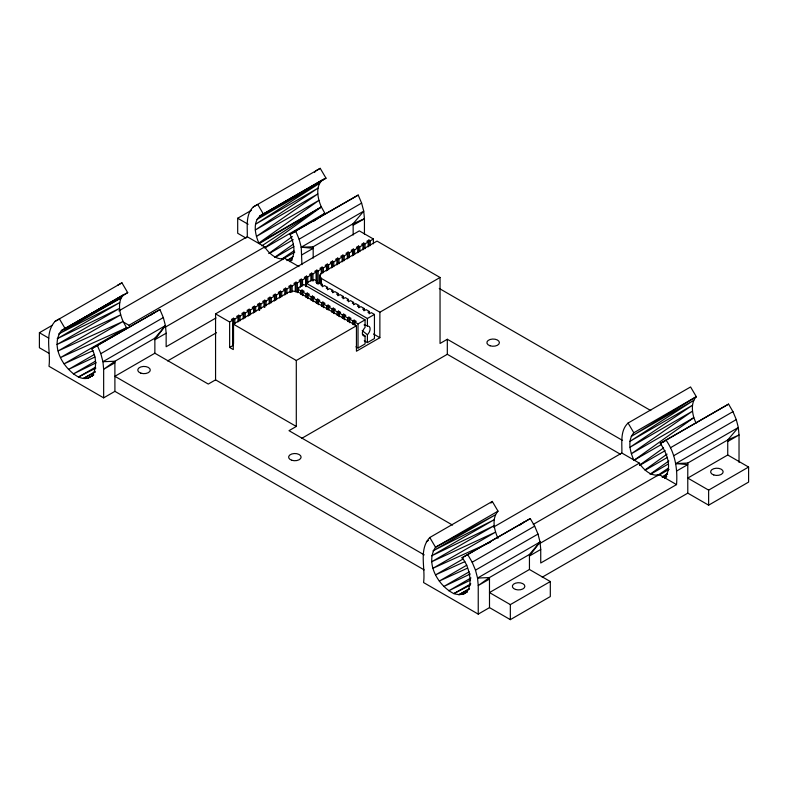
<?xml version="1.0" encoding="UTF-8"?>
<svg xmlns="http://www.w3.org/2000/svg" width="788" height="788" viewBox="0 0 788 788"><rect width="100%" height="100%" fill="white"/><g stroke="black" fill="none" stroke-linecap="round" stroke-linejoin="round"><path stroke-width="1.18" d="M424.19 569.911L114.92 391.35L114.89 376.3L154.862 353.221L208.278 384.061L215.567 379.855L215.567 313.87L359.318 230.874L373.384 239L373.384 243.847M229.633 347.469L229.633 321.996L232.765 320.184L232.765 345.656L229.633 347.469L233.278 349.567L233.278 324.095L288.211 292.378L293.422 291.136L298.632 292.378L356.442 325.759L356.442 351.221L379.875 337.697L379.875 312.225L440.049 277.484L440.049 343.46L447.318 339.264L622.52 440.413M233.534 343.706L233.534 318.234L231.465 319.435L232.765 320.184M234.834 323.838L234.834 318.982L237.966 317.18L237.966 322.026M238.744 321.297L238.744 315.23L236.666 316.421L237.966 317.18M240.044 320.834L240.044 315.978L243.177 314.166L243.177 319.022M243.955 318.283L243.955 312.225L241.877 313.417L243.177 314.166M245.255 317.82L245.255 312.974L248.387 311.161L248.387 316.018M249.156 315.279L249.156 309.211L247.087 310.413L248.387 311.161M250.466 314.816L250.466 309.97L253.598 308.157L253.598 313.003M254.366 312.275L254.366 306.207L252.298 307.409L253.598 308.157M255.667 311.812L255.667 306.956L258.799 305.153L258.799 309.999M259.577 310.482L259.577 303.203L257.499 304.395L258.799 305.153M260.877 308.807L260.877 303.951L264.01 302.139L264.01 306.995M264.788 307.468L264.788 300.189L262.709 301.39L264.01 302.139M266.088 305.793L266.088 300.947L269.22 299.135L269.22 303.991M269.989 303.252L269.989 297.184L267.92 298.386L269.22 299.135M271.299 302.789L271.299 297.943L274.431 296.13L274.431 300.977M275.199 300.248L275.199 294.18L273.131 295.372L274.431 296.13M276.499 299.785L276.499 294.929L279.632 293.126L279.632 297.972M280.41 297.234L280.41 291.176L278.331 292.368L279.632 293.126M281.71 296.781L281.71 291.924L284.842 290.112L284.842 294.968M285.62 294.229L285.62 288.162L283.542 289.363L284.842 290.112M286.921 293.766L286.921 288.92L290.053 287.108L290.053 291.964M290.821 292.437L290.821 285.157L288.753 286.359L290.053 287.108M292.121 291.974L292.121 285.906L295.264 284.104L295.264 291.383M296.032 291.856L296.032 282.153L293.963 283.345L295.264 284.104M297.332 291.393L297.332 282.902L300.464 281.089L300.464 287.157M297.618 292.644L297.618 289.029L298.918 288.28L298.169 287.847L298.169 291.462M300.74 294.446L300.74 290.831L302.04 290.082L304.129 291.284L302.828 292.033L302.828 295.648M301.243 286.418L301.243 279.149L299.164 280.341L300.464 281.089M302.04 294.899L302.04 290.082M302.543 285.965L302.543 279.898L305.675 278.085L305.675 286.576M305.951 297.46L305.951 293.845L307.251 293.087L309.339 294.288L308.029 295.047L308.029 298.662M306.246 286.655L306.246 283.188L311.969 279.878L312.718 280.311L314.018 279.563L317.15 281.365L317.15 283.769M306.453 285.837L306.453 276.135L304.375 277.337L305.675 278.085M307.251 297.913L307.251 293.087M307.753 282.951L307.753 276.893L310.886 275.081L310.886 281.149M311.161 300.464L311.161 296.849L312.462 296.091L314.54 297.303L313.24 298.051L313.24 301.666M311.654 280.41L311.654 273.131L309.586 274.332L310.886 275.081M312.462 300.918L312.462 296.091M312.954 281.158L312.954 273.879L316.096 272.077L316.096 280.567M316.362 303.469L316.362 299.854L317.672 299.105L319.751 300.307L318.451 301.055L318.451 304.67M316.865 283.463L316.865 270.126L314.786 271.318L316.096 272.077M317.672 303.922L317.672 299.105M318.165 284.222L318.165 270.875L321.297 269.063L321.297 273.919M321.573 306.473L321.573 302.858L322.873 302.109L324.961 303.311L323.661 304.06L323.661 307.684M322.075 273.18L322.075 267.122L319.997 268.314L321.297 269.063M322.351 286.783L322.351 284.369L319.229 282.567L317.928 283.316L315.84 282.114L317.15 281.365M322.873 306.926L322.873 302.109M323.375 272.717L323.375 267.871L326.508 266.058L326.508 270.914M326.784 309.487L326.784 305.872L328.084 305.114L330.172 306.315L328.862 307.074L328.862 309.477M327.286 270.176L327.286 264.108L325.208 265.31L326.508 266.058M327.562 289.787L327.562 287.374L324.439 285.571L323.139 286.32L321.051 285.118L322.351 284.369M328.084 309.94L328.084 305.114M328.586 269.713L328.586 264.866L331.718 263.054L331.718 267.9M331.994 312.491L331.994 308.876L333.294 308.128L335.373 309.329L334.073 310.078L334.073 313.693M332.487 267.171L332.487 261.104L330.418 262.305L331.718 263.054M332.772 292.791L332.772 290.378L329.65 288.575L328.34 289.334L326.262 288.132L327.562 287.374M333.294 312.944L333.294 308.128M333.787 266.708L333.787 261.852L336.929 260.05L336.929 264.896M337.195 315.495L337.195 311.881L338.505 311.132L340.583 312.334L339.283 313.082L339.283 316.697M337.697 264.157L337.697 258.1L335.619 259.291L336.929 260.05M337.983 295.796L337.983 293.392L334.851 291.59L333.551 292.338L331.472 291.136L332.772 290.378M338.505 315.949L338.505 311.132M338.998 263.704L338.998 258.848L342.13 257.036L342.13 261.892M342.406 318.5L342.406 314.885L343.706 314.136L345.794 315.338L344.494 316.096L344.494 319.711M342.908 261.153L342.908 255.085L340.83 256.287L342.13 257.036M343.184 298.81L343.184 296.396L340.061 294.594L338.761 295.342L336.673 294.141L337.983 293.392M343.706 318.963L343.706 314.136M344.208 260.69L344.208 255.844L347.341 254.031L347.341 258.888M347.616 321.514L347.616 317.899L348.917 317.14L351.005 318.342L349.695 319.101L349.695 322.716M348.119 258.149L348.119 252.081L346.04 253.283L347.341 254.031M348.394 301.814L348.394 299.401L345.272 297.598L343.972 298.347L341.884 297.145L343.184 296.396M348.917 321.967L348.917 317.14M349.419 257.686L349.419 252.83L352.551 251.027L352.551 255.873M352.827 324.518L352.827 320.903L354.127 320.155L356.206 321.356L354.905 322.105L354.905 324.518M353.32 255.145L353.32 249.077L351.251 250.269L352.551 251.027M353.605 304.818L353.605 302.415L350.483 300.602L349.173 301.361L347.094 300.159L348.394 299.401M354.127 324.971L354.127 320.155M354.62 254.682L354.62 249.826L357.762 248.013L357.762 252.869M358.028 348.01L358.028 323.907L365.061 319.849L365.061 327.493L364.283 328.32A5.526 3.191 -60 0 0 364.283 336.131L365.061 336.052L365.061 343.952L358.028 348.01L355.949 346.809M358.53 252.13L358.53 246.073L356.452 247.265L357.762 248.013M358.816 307.832L358.816 305.419L355.684 303.616L354.383 304.365L352.305 303.163L353.605 302.415M359.83 251.667L359.83 246.821L362.963 245.009L362.963 249.865M363.741 249.126L363.741 243.059L361.662 244.26L362.963 245.009M364.017 310.836L364.017 308.423L360.894 306.621L359.594 307.369L357.506 306.168L358.816 305.419M365.041 248.663L365.041 243.817L368.173 242.005L368.173 246.861M364.243 340.771L367.405 342.603L367.405 334.703L368.183 333.876A5.526 3.191 -60 0 0 368.183 326.065L364.056 324.902M367.405 326.143L367.405 318.5L374.438 314.442L374.438 338.544L367.405 342.603M368.951 246.122L368.951 240.054L366.873 241.256L368.173 242.005M369.227 313.841L369.227 311.427L366.105 309.625L364.805 310.383L362.716 309.172L364.017 308.423M370.252 245.659L370.252 240.803L373.384 239M117.54 285.305L121.933 282.833L127.705 292.644L61.434 330.536C49.871 346.05 63.434 368.951 78.465 377.009C97.052 385.096 98.805 359.535 91.694 348.739L159.925 309.556L163.323 317.584L165.441 325.611L154.862 338.19L114.89 361.268L114.89 376.3L424.22 554.89M154.862 353.221L154.862 338.19M313.191 258.129L313.181 246.782L353.152 223.703L364.44 218.729L363.731 211.125L361.613 203.107L358.215 195.069L289.984 234.253C293.707 242.645 296.692 254.061 289.846 261.675M353.162 235.051L353.152 223.703L363.731 211.125L301.233 247.215L301.942 264.65M489.506 607.617L478.237 614.118L423.56 582.549C425.648 568.02 418.517 549.512 429.785 537.514L492.283 501.434L498.016 511.156L435.518 547.236C424.89 563.312 438.345 585.927 453.858 593.62C476.671 600.525 471.401 567.705 462.004 557.815L530.275 518.593L534.668 526.138L537.987 534.067L540.046 541.986L529.447 554.457L489.476 577.535L489.506 607.617L510.338 619.644L550.31 596.565L550.31 581.534L529.447 569.488L489.476 592.566L510.338 604.613L550.31 581.534M529.447 569.488L529.447 554.457M727.738 455.001L748.6 467.048L748.6 482.089L708.629 505.167L687.796 493.14L687.766 478.08L727.738 455.001L727.738 439.97L738.336 427.5L736.278 419.59L732.958 411.651L728.565 404.106L660.295 443.329C666.697 452.883 672.814 467.57 664.57 477.705M440.049 277.484L377.028 241.098L322.065 272.835C319.327 273.899 319.327 277.78 322.065 278.844L379.875 312.225M498.016 511.156C491.407 518.79 494.253 530.009 497.986 538.322M664.717 441.339L660.295 443.329L666.067 440.187C675.178 453.09 677.749 469.116 676.528 484.6L659.142 474.563L655.852 475.115A22.094 12.756 60 0 1 640.28 464.634L639.364 463.147L621.85 453.031C622.195 443.004 619.87 430.711 628.075 423.038L690.574 386.957L696.306 396.669L633.808 432.76C627.09 440.522 630.154 451.918 633.946 460.33L661.487 444.432M165.441 325.611L154.891 339.707L166.15 333.206L165.441 325.611L102.942 361.692L103.652 369.286L103.652 397.851L114.92 391.35M540.046 541.986L529.477 555.973L540.735 549.472L540.046 541.986L477.548 578.067L478.237 585.553L478.237 614.118M121.933 282.833L55.042 321.386C44.01 333.462 51.043 351.783 48.974 366.282L103.652 397.851M314.038 221.044L324.873 213.272L321.366 206.958L258.868 243.039L318.943 200.359L256.445 236.439L317.791 193.937L255.292 230.017L317.978 188.145L255.479 224.225L319.485 183.377L256.986 219.458L322.223 179.969L259.725 216.05L325.996 178.157C314.363 182.442 317.269 198.103 321.366 206.958L259.193 243.659C254.819 234.735 251.648 218.68 263.497 214.237L325.996 178.157L320.224 168.356L253.332 206.909C245.295 214.632 247.609 226.796 247.265 236.764L264.778 246.88L265.694 248.368A22.094 12.756 60 0 0 281.267 258.848L284.557 258.297L298.967 266.62M314.501 172.464L315.83 170.819L320.224 168.356M490.924 503.079L492.283 501.434M264.344 247.944L321.366 206.958L261.813 245.836M519.528 525.31L524.503 521.735M639.6 465.137L663.535 447.919M268.708 253.549L292.358 236.587M645.077 469.875L667.081 454.115M150.203 315.495L154.192 312.659M633.946 460.33L693.834 417.67C691.962 410.784 691.076 402.353 696.306 396.669L631.247 436.394L693.745 400.314L629.947 441.349L692.445 405.268L629.976 447.269L692.475 411.188L631.336 453.75L693.834 417.67L696.001 423.156M274.628 257.351L293.491 244.063M650.011 474.218L668.854 460.99M281.789 259.094L293.875 250.85M657.182 475.725L668.254 468.21M286.852 260.621L293.018 256.602M662.196 476.976L667.337 473.657M290.329 261.124L292.407 259.843M664.53 477.833L666.609 476.573M467.314 591.788L463.127 594.221L467.363 591.778M48.777 353.162L39.4 347.754L39.4 332.723L52.028 325.434M246.023 238.084L237.69 233.268L237.69 218.237L251.362 210.337M127.705 292.644L61.434 330.536L121.194 297.864L123.933 294.456L65.207 328.724L59.435 318.923L55.042 321.386M118.889 310.876L247.265 236.764M123.401 322.056L126.582 327.759L60.578 357.525L123.076 321.435L58.154 350.926L120.653 314.836L57.002 344.504L119.5 308.423L57.189 338.712L119.687 302.631L58.696 333.945L121.194 297.864C117.796 305.705 120.012 314.599 123.401 322.056L128.986 325.277L264.778 246.88M126.582 327.759L64.084 363.839L93.063 350.63M265.556 247.521L324.873 213.272M91.694 348.739L159.925 309.556M295.5 231.761L289.984 234.253L358.215 195.069M93.87 354.767L68.448 369.444L94.964 357.013M269.92 253.125L293.225 239.67M114.92 362.785L103.652 369.286L114.89 361.268L102.942 361.692L100.825 353.664L163.323 317.584M301.942 254.81L313.21 248.309L301.233 247.215L299.115 239.188L361.613 203.107M95.604 361.091L73.353 373.936L96.254 362.756M275.879 257.006L293.894 246.614M95.417 367.228L78.465 377.009L95.88 368.075M283.109 258.858L294.761 252.13M164.682 327.512L284.557 258.297M95.082 371.729L83.43 378.457L95.309 371.995M288.073 260.296L292.309 257.853M353.182 225.23L364.44 218.729L364.44 234.194M216.011 317.948L166.15 346.74L166.15 333.206M167.637 360.914L216.523 332.694M298.169 287.847L303.902 284.537L365.061 319.849M369.227 311.427L367.927 312.186L370.005 313.388L371.315 312.629L374.438 314.442M233.278 324.095L296.298 360.48L356.442 325.759M296.298 360.48L296.298 426.456L288.999 430.672L452.519 525.074M301.755 438.345L447.318 354.295L620.373 454.213M426.387 541.632L428.505 540.41M493.475 527.142L621.85 453.031M462.004 557.815L530.275 518.593M666.067 440.187L728.565 404.106M463.196 558.919L435.656 574.816L464.812 561.667M533.279 524.394L639.364 463.147M466.86 565.154L439.31 581.051L467.215 568.286M639.728 465.344L665.151 450.667M489.506 579.052L478.237 585.553L489.476 577.535L477.548 578.067L475.489 570.148L472.17 562.218L534.668 526.138M670.46 447.742L732.958 411.651M469.205 571.822L443.782 586.499L470.328 573.989M645.254 470.18L667.495 457.345M475.489 570.148L537.987 534.067M673.779 455.671L736.278 419.59M470.988 577.949L448.746 590.793L470.554 580.057M651.272 473.864L668.224 464.073M748.6 467.048L708.629 490.126L687.766 478.08L687.796 464.575L675.838 463.58L738.336 427.5L739.026 434.986L739.026 462.369M539.268 543.779L659.142 474.563M470.81 583.829L453.858 593.62L470.16 585.169M659.566 474.849L669.101 469.353M469.353 588.675L458.764 594.792L469.549 588.872M662.353 477.252L667.643 474.189M675.838 463.58L687.766 463.048L727.738 439.97L739.026 434.986L727.767 441.497M664.589 477.902L666.707 476.681M676.528 471.076L687.796 464.575L687.766 463.048M676.528 484.6L540.735 563.006L540.735 549.472M542.223 577.18L687.796 493.14M253.332 206.909L257.725 204.437L263.497 214.237M490.422 542.233L433.045 568.227L495.544 532.146L431.686 561.755L494.184 525.675L431.657 555.835L494.155 519.745L432.957 550.881L495.455 514.8L435.518 547.236L429.785 537.514M301.233 247.215L313.181 246.782M368.951 240.054L370.252 240.803M363.741 243.059L365.041 243.817M439.251 288.447L650.79 410.578M358.53 246.073L359.83 246.821M353.32 249.077L354.62 249.826M348.119 252.081L349.419 252.83M342.908 255.085L344.208 255.844M337.697 258.1L338.998 258.848M332.487 261.104L333.787 261.852M327.286 264.108L328.586 264.866M237.69 218.237L248.121 224.255M322.075 267.122L323.375 267.871M316.865 270.126L318.165 270.875M311.654 273.131L312.954 273.879M306.453 276.135L307.753 276.893M301.243 279.149L302.543 279.898M306.246 283.188L367.405 318.5M296.032 282.153L297.332 282.902M290.821 285.157L292.121 285.906M297.618 289.029L300.74 290.831M302.828 292.033L305.951 293.845M308.029 295.047L311.161 296.849M313.24 298.051L316.362 299.854M318.451 301.055L321.573 302.858M323.661 304.06L326.784 305.872M328.862 307.074L331.994 308.876M334.073 310.078L337.195 311.881M339.283 313.082L342.406 314.885M344.494 316.096L347.616 317.899M349.695 319.101L352.827 320.903M354.905 322.105L358.028 323.907M285.62 288.162L286.921 288.92M280.41 291.176L281.71 291.924M275.199 294.18L276.499 294.929M269.989 297.184L271.299 297.943M264.788 300.189L266.088 300.947M259.577 303.203L260.877 303.951M254.366 306.207L255.667 306.956M249.156 309.211L250.466 309.97M243.955 312.225L245.255 312.974M238.744 315.23L240.044 315.978M233.534 318.234L234.834 318.982M215.567 313.87L229.633 321.996M215.567 379.855L296.298 426.456M39.4 332.723L48.787 338.141M373.502 334.004L379.875 337.697M362.194 330.615L367.405 334.703M362.46 334.014L365.061 336.052M128.986 325.277L129.902 326.774M628.075 423.038L633.808 432.76M467.776 554.673L472.17 562.218M295.717 231.15L299.115 239.188M97.426 345.636L100.825 353.664M708.629 490.126L708.629 505.167M510.338 604.613L510.338 619.644M447.318 339.264L447.318 354.295M321.435 278.43L321.435 284.498M320.903 277.967L320.903 284.035M320.47 277.465L320.47 283.532M320.164 274.736L320.164 283.227M319.977 275.288L319.977 283.779M93.664 374.881L91.556 376.162L93.683 374.93M93.191 375.108L87.901 378.161L93.151 375.137M140.885 373.167A6.265 3.615 0 0 0 150.281 370.045A6.265 3.615 0 0 0 140.885 366.913A6.265 3.615 0 0 0 140.885 373.167M291.727 460.251A6.265 3.615 0 0 0 301.114 457.129A6.265 3.615 0 0 0 291.727 453.996A6.265 3.615 0 0 0 291.727 460.251M490.018 345.774A6.265 3.615 0 0 0 499.405 342.642A6.265 3.615 0 0 0 490.018 339.51A6.265 3.615 0 0 0 490.018 345.774M515.47 589.434A6.265 3.615 0 0 0 524.867 586.311A6.265 3.615 0 0 0 515.47 583.179A6.265 3.615 0 0 0 515.47 589.434M713.761 474.957A6.265 3.615 0 0 0 723.157 471.825A6.265 3.615 0 0 0 713.761 468.693A6.265 3.615 0 0 0 713.761 474.957"/></g></svg>
